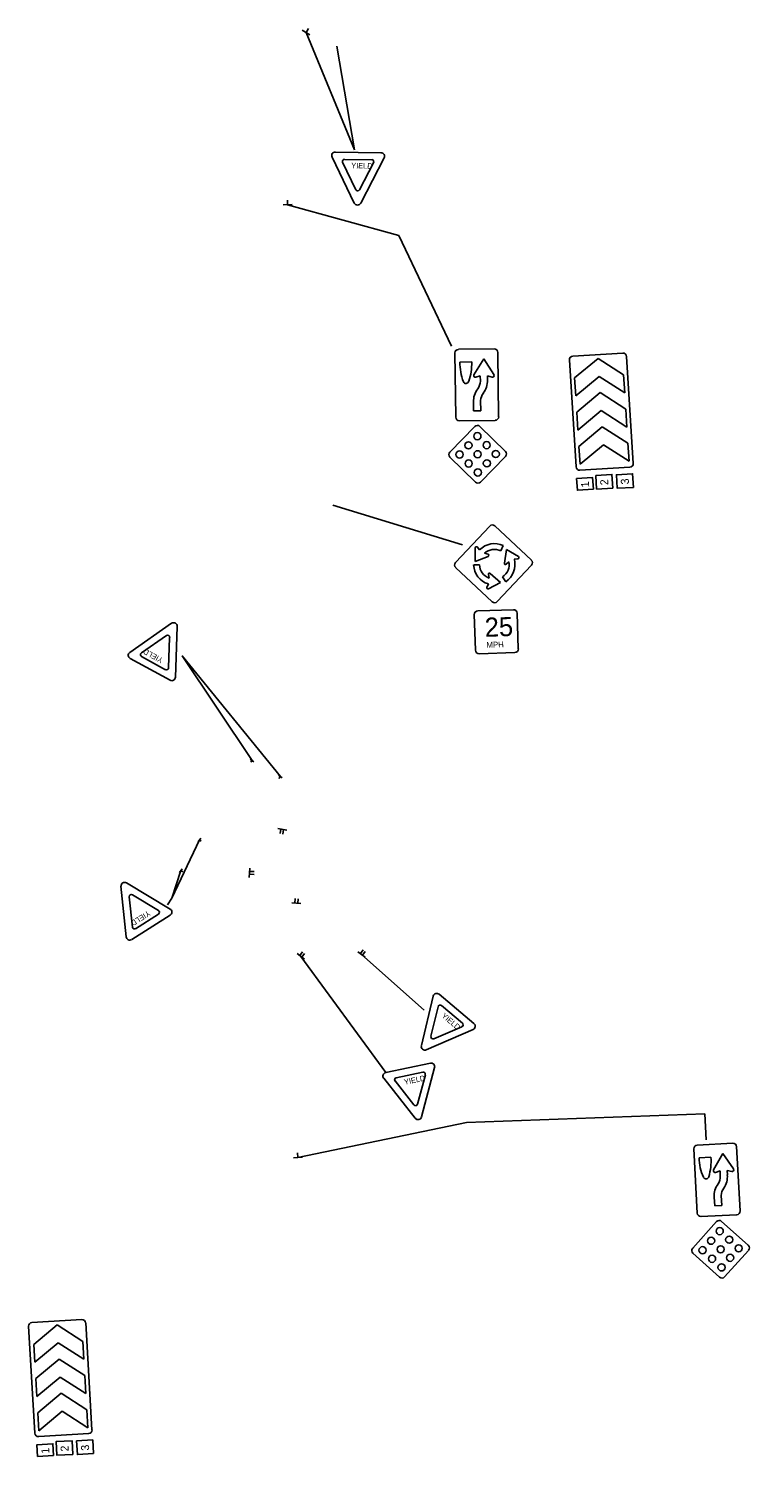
# Model space of a CAD drawing. Extents: x 129280 to 267173, y 229023 to 342302.
# Drawn here: x 154681 to 155311, y 328645 to 329894 of the extents above; entities that cross this region are included whole.
import ezdxf

# ---------------------------------------------------------------- set-up
doc = ezdxf.new("R2010")
doc.units = 0
for name, color, linetype in [('Default', 7, 'Continuous'), ('PM_P_CL_Double_Solid', 7, 'Continuous'), ('PV_P_EOP', 7, 'Continuous')]:
    doc.layers.add(name, color=color, linetype=linetype)

msp = doc.modelspace()

# ---------------------------------------------------------------- linework, layer by layer
at = {"layer": 'Default'}
for points in [[(155175, 329490.8), (155174.4, 329501), (155160.4, 329500.1), (155161, 329489.9)], [(155191.9, 329491.8), (155191.2, 329503.7), (155177.2, 329502.8), (155177.9, 329490.9)], [(155210, 329492.4), (155209.3, 329504.3), (155195.2, 329503.5), (155195.9, 329491.6)], [(154703, 328645.8), (154702.4, 328656), (154688.4, 328655.2), (154689, 328645)], [(154719.9, 328646.8), (154719.2, 328658.7), (154705.2, 328657.9), (154705.9, 328646)], [(154738, 328647.5), (154737.3, 328659.4), (154723.2, 328658.5), (154723.9, 328646.6)]]:
    msp.add_lwpolyline(points, close=True, dxfattribs=at)
at = {"layer": 'PM_P_CL_Double_Solid'}
for p, q in [((154927.2, 329888.2), (154920.3, 329892.2)), ((154923.8, 329890.2), (154925.8, 329893.7)), ((154966, 329741.1), (154946.6, 329781.2)), ((154949.5, 329785.7), (154989.3, 329785.1)), ((154950, 329785.7), (154950, 329785.7)), ((154967.3, 329752.7), (154955.7, 329776.7)), ((154981.2, 329779), (154957.4, 329779.3)), ((154973.4, 329785.4), (154973.4, 329785.3)), ((154911.7, 329739.8), (154903.7, 329739.5)), ((154907.7, 329739.6), (154907.6, 329743.6)), ((155068.7, 329602.1), (155058.3, 329602)), ((155068.7, 329602.1), (155068.7, 329602.1)), ((155070.6, 329590.9), (155079.1, 329604.8)), ((155079.1, 329604.8), (155087.9, 329591.1)), ((155179.1, 329605.2), (155158.6, 329588.1)), ((155201.5, 329590.8), (155179.1, 329605.2)), ((155076.1, 329590), (155072.2, 329588.7)), ((155076.2, 329585.2), (155076.1, 329590)), ((155086.4, 329588.9), (155082.4, 329590.1)), ((155082.4, 329590.1), (155082.4, 329586.2)), ((155158.6, 329588.1), (155159.6, 329572.4)), ((155159.6, 329572.4), (155180.1, 329589.4)), ((155180.1, 329589.4), (155202.5, 329575.1)), ((155202.5, 329575.1), (155201.5, 329590.8)), ((155181, 329575.3), (155160.5, 329558.2)), ((155203.4, 329560.9), (155181, 329575.3)), ((155070.2, 329559.4), (155070.2, 329567.2)), ((155076.4, 329568.3), (155076.5, 329559.5)), ((155076.5, 329559.5), (155070.2, 329559.4)), ((155160.5, 329558.2), (155161.5, 329542.5)), ((155161.5, 329542.5), (155181.9, 329559.6)), ((155181.9, 329559.6), (155204.4, 329545.2)), ((155204.4, 329545.2), (155203.4, 329560.9)), ((155182.8, 329545.4), (155162.4, 329528.3)), ((155205.3, 329531), (155182.8, 329545.4)), ((155162.4, 329528.3), (155163.4, 329512.6)), ((155163.4, 329512.6), (155183.8, 329529.7)), ((155183.8, 329529.7), (155206.3, 329515.3)), ((155206.3, 329515.3), (155205.3, 329531)), ((155071.7, 329439.6), (155071.8, 329427.7)), ((155075.5, 329437.8), (155073.5, 329440.3)), ((155075.5, 329437.8), (155075.5, 329437.8)), ((155094.1, 329437), (155096.2, 329441.5)), ((155099.2, 329438), (155097.2, 329426.2)), ((155109.5, 329431.9), (155099.2, 329438)), ((155070.4, 329424.6), (155075.4, 329424.7)), ((155071.8, 329427.7), (155083, 329432)), ((155082.9, 329434), (155079.8, 329434.9)), ((155098.9, 329425.2), (155101.2, 329427.4)), ((155105.9, 329429.6), (155109.1, 329430)), ((155083.8, 329413.1), (155083.2, 329416.2)), ((155084.9, 329417.2), (155093.9, 329409.3)), ((155095.6, 329414.2), (155098.4, 329409.9)), ((155081.9, 329405), (155083.3, 329408)), ((155093.9, 329409.3), (155083.4, 329403.7)), ((155070.9, 329381.2), (155071.9, 329350)), ((155105.2, 329385.4), (155073.9, 329384.4)), ((155109.4, 329351.2), (155108.4, 329382.4)), ((154811.1, 329370.9), (154809.6, 329326.3)), ((154804.5, 329361.2), (154803.6, 329334.6)), ((154804.9, 329323.7), (154769.9, 329342.8)), ((154780, 329344.5), (154800.9, 329333)), ((155075.1, 329346.9), (155106.4, 329348)), ((154783.9, 329335.2), (154784, 329335.2)), ((154804.5, 329324), (154804.5, 329324)), ((154875, 329254.8), (154878.2, 329252.5)), ((154876.6, 329253.6), (154875.4, 329252)), ((154899.7, 329240.7), (154902.9, 329238.3)), ((154901.3, 329239.5), (154900.1, 329237.9)), ((154899, 329194), (154906.9, 329192.8)), ((154901.8, 329193.6), (154901.2, 329189.6)), ((154903, 329193.4), (154903, 329193.4)), ((154903, 329193.4), (154903, 329193.4)), ((154904.2, 329193.2), (154903.6, 329189.3)), ((154829.3, 329182.5), (154831.7, 329185.7)), ((154830.5, 329184.1), (154832.1, 329182.9)), ((154813.1, 329155.7), (154815.5, 329158.9)), ((154814.3, 329157.3), (154815.9, 329156.1)), ((154874.1, 329151.4), (154874.6, 329159.4)), ((154874.3, 329155.4), (154874.3, 329155.4)), ((154874.3, 329155.4), (154874.3, 329155.4)), ((154874.3, 329154.2), (154878.3, 329154)), ((154874.4, 329156.6), (154878.4, 329156.4)), ((154766.7, 329146.6), (154804.9, 329123.6)), ((154771.9, 329136.1), (154794.8, 329122.4)), ((154919.3, 329128.5), (154911.3, 329129)), ((154914.1, 329128.8), (154914.4, 329132.8)), ((154915.3, 329128.7), (154915.3, 329128.7)), ((154915.3, 329128.7), (154915.3, 329128.7)), ((154916.5, 329128.7), (154916.8, 329132.6)), ((154804.9, 329118.3), (154771.3, 329096.9)), ((154774.7, 329106.5), (154794.8, 329119.3)), ((154804.5, 329118.1), (154804.5, 329118)), ((154784.7, 329105.5), (154784.8, 329105.5)), ((154971.3, 329084.7), (154973.7, 329087.9)), ((154922.4, 329079.9), (154916, 329084.7)), ((154918.2, 329083), (154920.6, 329086.2)), ((154919.2, 329082.3), (154919.2, 329082.3)), ((154919.2, 329082.3), (154919.2, 329082.3)), ((154920.1, 329081.6), (154922.5, 329084.8)), ((154975.4, 329081.6), (154969, 329086.4)), ((154972.2, 329084), (154972.2, 329084)), ((154972.2, 329084), (154972.2, 329084)), ((154973.2, 329083.3), (154975.6, 329086.5)), ((155024.6, 329004.2), (155035, 329047.5)), ((155033, 329012.4), (155039.2, 329038.3)), ((155040.1, 329049.2), (155070.6, 329023.6)), ((155040.5, 329048.9), (155040.5, 329048.9)), ((155060.5, 329023.9), (155042.2, 329039.3)), ((155058.4, 329033.8), (155058.4, 329033.8)), ((154993.5, 328980.7), (155032.5, 328988.8)), ((155019.3, 328940.7), (154991.7, 328975.7)), ((154994, 328980.8), (154994, 328980.8)), ((155026, 328981.1), (155002.6, 328976.2)), ((155016.9, 328985.6), (155016.9, 328985.5)), ((155018.1, 328952.4), (155001.6, 328973.3)), ((154920.7, 328906.7), (154912.8, 328906.1)), ((154916.7, 328906.4), (154916.4, 328910.4)), ((155277.8, 328906.6), (155267.4, 328906)), ((155277.8, 328906.6), (155277.8, 328906.6)), ((155280.2, 328895.5), (155288.1, 328909.8)), ((155288.1, 328909.8), (155297.5, 328896.4)), ((155285.8, 328894.8), (155281.9, 328893.4)), ((155286, 328890), (155285.8, 328894.8)), ((155296, 328894.1), (155292, 328895.1)), ((155292, 328895.1), (155292.2, 328891.2)), ((155281.2, 328864), (155280.7, 328871.7)), ((155287.4, 328864.3), (155281.2, 328864)), ((155286.9, 328873.2), (155287.4, 328864.3)), ((154706.1, 328760), (154685.6, 328743)), ((154728.5, 328745.6), (154706.1, 328760)), ((154685.6, 328743), (154686.5, 328727.3)), ((154686.5, 328727.3), (154707.1, 328744.3)), ((154707.1, 328744.3), (154729.4, 328729.9)), ((154729.4, 328729.9), (154728.5, 328745.6)), ((154707.9, 328730.1), (154687.4, 328713.1)), ((154730.3, 328715.7), (154707.9, 328730.1)), ((154687.4, 328713.1), (154688.3, 328697.4)), ((154688.3, 328697.4), (154708.8, 328714.4)), ((154708.8, 328714.4), (154731.2, 328700)), ((154731.2, 328700), (154730.3, 328715.7)), ((154709.7, 328700.3), (154689.2, 328683.2)), ((154732.1, 328685.8), (154709.7, 328700.3)), ((154689.2, 328683.2), (154690.1, 328667.5)), ((154690.1, 328667.5), (154710.6, 328684.5)), ((154710.6, 328684.5), (154733, 328670.1)), ((154733, 328670.1), (154732.1, 328685.8))]:
    msp.add_line(p, q, dxfattribs=at)
for points in [[(154982.8, 329776.3), (154970.6, 329752.7)], [(154992.1, 329780.6), (154971.6, 329741)], [(155088.3, 329613.5), (155057.1, 329613.2)], [(155054, 329610), (155054.7, 329553.7)], [(155092.2, 329554.2), (155091.5, 329610.5)], [(155154.1, 329603.9), (155160, 329510.3)], [(155200.7, 329609.9), (155157, 329607.2)], [(155209.9, 329513.4), (155204, 329607)], [(155057.9, 329550.7), (155089.1, 329551)], [(155071.3, 329545.6), (155049.5, 329523.3)], [(155098.1, 329523.9), (155075.8, 329545.7)], [(155049.6, 329518.9), (155071.9, 329497)], [(155076.3, 329497.1), (155098.2, 329519.4)], [(155163.3, 329507.4), (155207, 329510.1)], [(155054.5, 329426.7), (155084.4, 329458.6)], [(155088.8, 329458.8), (155120.8, 329428.9)], [(155086.6, 329392.4), (155054.6, 329422.3)], [(155120.9, 329424.4), (155091, 329392.5)], [(154769.6, 329348.1), (154806.2, 329373.6)], [(154779.8, 329347.6), (154801.7, 329362.8)], [(154766.5, 329099.3), (154761.9, 329143.6)], [(154771.9, 329107.9), (154769.2, 329134.4)], [(155069.8, 329018.3), (155028.9, 329000.6)], [(155060, 329020.8), (155035.5, 329010.3)], [(155028.1, 328978.8), (155021.3, 328953)], [(155036.2, 328985), (155024.8, 328941.9)], [(155262.9, 328913.9), (155265.8, 328857.7)], [(155297, 328918.8), (155265.8, 328917.2)], [(155303.3, 328859.7), (155300.3, 328915.9)], [(155269.1, 328854.8), (155300.3, 328856.4)], [(155310.5, 328829.6), (155287.2, 328850.5)], [(155282.8, 328850.3), (155261.9, 328827.1)], [(155262.1, 328822.6), (155285.4, 328801.8)], [(155289.8, 328802), (155310.7, 328825.2)], [(154727.7, 328764.7), (154684.1, 328762.1)], [(154681.1, 328758.8), (154686.7, 328665.2)], [(154736.6, 328668.2), (154731.1, 328761.8)], [(154690, 328662.3), (154733.7, 328664.9)]]:
    msp.add_lwpolyline(points, dxfattribs=at)
for centre in [(155073.6, 329537.2), (155065.8, 329529.2), (155081.7, 329529.4), (155089.7, 329521.6), (155058, 329521.2), (155066, 329513.3), (155073.8, 329521.4), (155081.9, 329513.5), (155074, 329505.5), (155285.5, 328842), (155270.5, 328825.3), (155278, 328833.6), (155286.3, 328826.1), (155293.8, 328834.5), (155302.1, 328827), (155278.8, 328817.8), (155287.1, 328810.3), (155294.6, 328818.7)]:
    msp.add_circle(centre, 3.12, dxfattribs=at)
for centre, radius, start, end in [((154949.4, 329782.6), 3.13, 89.1652, 205.7303), ((154957.4, 329777.5), 1.83, 89.1652, 205.7303), ((154981.2, 329777.2), 1.83, 332.6002, 89.1652), ((154989.3, 329782), 3.13, 332.6002, 89.1652), ((154968.9, 329753.5), 1.83, 205.7303, 332.6002), ((154968.8, 329742.4), 3.12, 205.7303, 332.6002), ((155057.1, 329610), 3.12, 90.7018, 180.7018), ((155088.4, 329610.4), 3.12, 0.7018, 90.7018), ((155157.2, 329604), 3.12, 93.621, 183.621), ((155200.9, 329606.8), 3.13, 3.621, 93.621), ((155086.8, 329568), 16.6, 140.5932, 182.8439), ((155064.5, 329585.5), 11.7, 323.6769, 358.7885), ((155086.8, 329568), 10.4, 139.8695, 177.99), ((155064.5, 329585.5), 17.9, 323.0212, 2.2465), ((155057.8, 329553.8), 3.12, 180.7018, 270.7018), ((155089.1, 329554.2), 3.12, 270.7018, 0.7018), ((155073.6, 329543.5), 3.13, 45.7018, 135.7018), ((155051.7, 329521.1), 3.12, 135.7018, 225.7018), ((155095.9, 329521.6), 3.12, 315.7018, 45.7018), ((155206.8, 329513.2), 3.12, 273.621, 3.621), ((155163.1, 329510.5), 3.13, 183.621, 273.621), ((155074.1, 329499.3), 3.12, 225.7018, 315.7018), ((155086.7, 329456.5), 3.12, 46.847, 136.847), ((155072.8, 329439.6), 1.03, 35.0535, 180.3647), ((155088.5, 329425.2), 18.1, 64.6664, 135.8686), ((155088.5, 329425.2), 13, 64.7939, 131.9006), ((155056.8, 329424.6), 3.12, 136.847, 226.847), ((155088.4, 329425.3), 13, 182.2951, 249.3713), ((155082.6, 329433), 1.03, 291.3293, 73.9579), ((155088.4, 329425), 13, 303.5856, 10.6904), ((155098.2, 329426), 1.03, 170.119, 312.7477), ((155088.4, 329425), 18.1, 303.4888, 14.6584), ((155108.9, 329431), 1.03, 273.8433, 59.1545), ((155118.6, 329426.6), 3.12, 316.847, 46.847), ((155088.4, 329425.3), 18.1, 182.1696, 253.3393), ((155084.2, 329416.4), 1.03, 48.8, 191.4286), ((155082.9, 329404.7), 1.03, 152.5242, 297.8354), ((155088.7, 329394.7), 3.12, 226.847, 316.847), ((155074, 329381.3), 3.13, 91.847, 181.847), ((155105.3, 329382.3), 3.13, 1.847, 91.847), ((154802.7, 329361.3), 1.83, 357.9732, 124.843), ((154808, 329371), 3.12, 357.9732, 124.843), ((155075, 329350.1), 3.13, 181.847, 271.847), ((155106.3, 329351.1), 3.13, 271.847, 1.847), ((154771.4, 329345.5), 3.13, 124.843, 241.4081), ((154780.8, 329346.1), 1.83, 124.843, 241.4081), ((154801.8, 329334.7), 1.83, 241.4081, 357.9732), ((154806.4, 329326.5), 3.13, 241.4081, 357.9732), ((154765.1, 329143.9), 3.12, 58.9763, 185.8462), ((154771, 329134.6), 1.83, 58.9763, 185.8462), ((154793.8, 329120.8), 1.83, 302.4112, 58.9763), ((154803.3, 329121), 3.13, 302.4112, 58.9763), ((154773.7, 329108.1), 1.83, 185.8462, 302.4112), ((154769.6, 329099.6), 3.12, 185.8462, 302.4112), ((155038.1, 329046.8), 3.12, 49.9812, 166.5462), ((155041, 329037.9), 1.83, 49.9812, 166.5462), ((155059.3, 329022.5), 1.83, 293.4161, 49.9812), ((155068.6, 329021.2), 3.12, 293.4161, 49.9812), ((155027.7, 329003.4), 3.12, 166.5462, 293.4161), ((155034.8, 329011.9), 1.83, 166.5462, 293.4161), ((155033.2, 328985.8), 3.12, 345.2139, 101.7789), ((154994.1, 328977.6), 3.13, 101.7789, 218.344), ((155003, 328974.4), 1.83, 101.7789, 218.344), ((155026.3, 328979.3), 1.83, 345.2139, 101.7789), ((155019.5, 328953.5), 1.83, 218.344, 345.2139), ((155021.8, 328942.6), 3.12, 218.344, 345.2139), ((155266, 328914.1), 3.12, 93.048, 183.048), ((155297.2, 328915.7), 3.12, 3.048, 93.048), ((155274.3, 328889.8), 11.7, 326.0231, 1.1347), ((155274.3, 328889.8), 17.9, 325.3674, 4.5927), ((155297.3, 328873.3), 16.6, 142.9394, 185.1901), ((155297.3, 328873.3), 10.4, 142.2157, 180.3362), ((155269, 328857.9), 3.12, 183.048, 273.048), ((155285.1, 328848.2), 3.13, 48.048, 138.048), ((155300.2, 328859.5), 3.13, 273.048, 3.048), ((155264.2, 328825), 3.12, 138.048, 228.048), ((155308.4, 328827.3), 3.12, 318.048, 48.048), ((155287.5, 328804.1), 3.12, 228.048, 318.048), ((154727.9, 328761.6), 3.13, 3.4149, 93.4149), ((154684.3, 328759), 3.12, 93.4149, 183.4149), ((154689.8, 328665.4), 3.13, 183.4149, 273.4149), ((154733.5, 328668), 3.12, 273.4149, 3.4149)]:
    msp.add_arc(centre, radius, start, end, dxfattribs=at)
for centre, major_axis, ratio, start_param, end_param in [((155096.7, 329602), (0.5, -44), 0.8724, 4.702253, 5.103102), ((155031.6, 329601.1), (0.5, -42.5), 0.8724, 1.177265, 1.584531), ((155071.8, 329590.2), (0.02, -1.56), 0.860585, 4.187935, 6.605989), ((155086.8, 329590.3), (0.02, -1.56), 0.860585, 5.960382, 8.378436), ((155063.6, 329586.3), (0.04, -2.98), 0.8724, 5.215341, 7.472698), ((155305.8, 328907.7), (2.3, -44), 0.8724, 4.702253, 5.103102), ((155240.9, 328904), (2.3, -42.4), 0.8724, 1.177265, 1.584531), ((155273.5, 328890.6), (0.16, -2.98), 0.8724, 5.215341, 7.472698), ((155281.4, 328894.8), (0.08, -1.56), 0.860585, 4.187935, 6.605989), ((155296.4, 328895.6), (0.08, -1.56), 0.860585, 5.960382, 8.378436)]:
    msp.add_ellipse(centre, major_axis=major_axis, ratio=ratio, start_param=start_param, end_param=end_param, dxfattribs=at)
at = {"layer": 'PV_P_EOP'}
for p, q in [((154923.8, 329890.2), (154966.2, 329787.7)), ((154950.6, 329878.4), (154966.2, 329787.7)), ((155005, 329712.7), (154907.7, 329739.6)), ((155005, 329712.7), (155051.1, 329615.9)), ((154947.1, 329476.8), (155060.7, 329442.1)), ((154806.3, 329133.1), (154830.5, 329184.1)), ((154919.2, 329082.3), (154993.5, 328980.7)), ((154972.2, 329084), (155027, 329035.2)), ((155064, 328937.1), (155272.4, 328944.6)), ((155272.4, 328944.6), (155273.7, 328921.8)), ((155064, 328937.1), (154916.7, 328906.4))]:
    msp.add_line(p, q, dxfattribs=at)
for points in [[(154876.6, 329253.6), (154815.5, 329345), (154901.3, 329239.5)], [(154814.3, 329157.3), (154806.3, 329133.1), (154802.7, 329127.4)]]:
    msp.add_lwpolyline(points, dxfattribs=at)

# ---------------------------------------------------------------- texts
at = {"layer": 'PM_P_CL_Double_Solid'}
for s, height, rotation, p in [('YIELD', 4.81, 359.1652, (154963.3, 329771.5)), ('25', 16.67, 1.847, (155080.3, 329361.7)), ('YIELD', 4.81, 151.4081, (154799.3, 329342.7)), ('MPH', 5.11, 1.847, (155081.6, 329352.1)), ('YIELD', 4.81, 212.4112, (154785.6, 329122.6)), ('YIELD', 4.81, 319.9812, (155041.9, 329029.5)), ('YIELD', 4.81, 11.7789, (155010.1, 328969.9))]:
    msp.add_text(s, height=height, rotation=rotation, dxfattribs=at).set_placement(p)
at = {"layer": 'PV_P_EOP'}
for s, p in [('3', (155206.2, 329495.2)), ('1', (155171.4, 329492.6)), ('2', (155188.2, 329494.5)), ('1', (154699.4, 328647.6)), ('2', (154716.3, 328649.5)), ('3', (154734.2, 328650.2))]:
    msp.add_text(s, height=7, rotation=93.4149, dxfattribs=at).set_placement(p)

doc.saveas('drawing.dxf')
